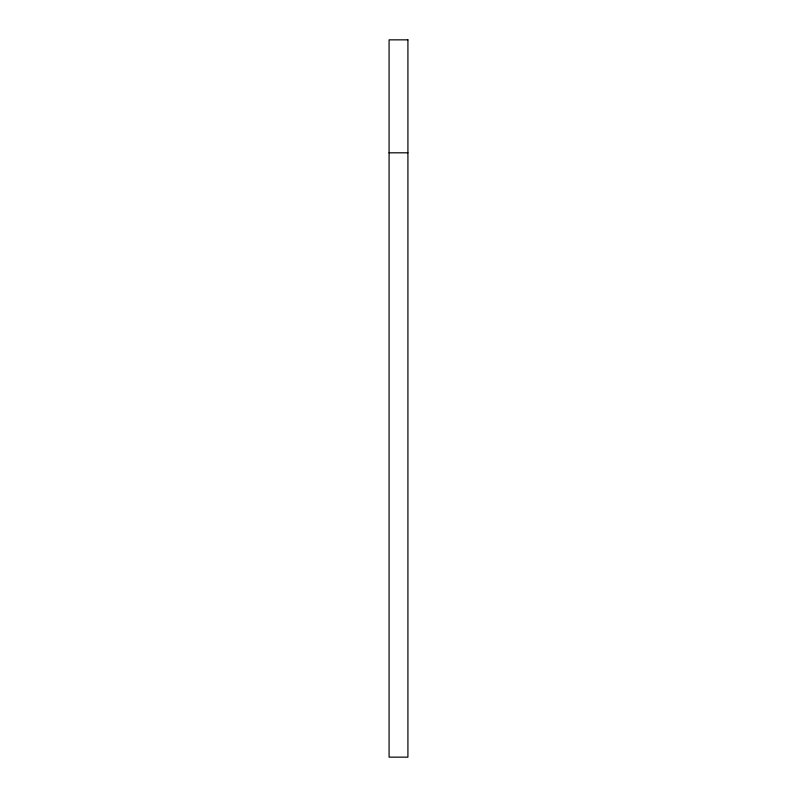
<?xml version="1.0" encoding="UTF-8"?>
<svg xmlns="http://www.w3.org/2000/svg" width="797" height="797" viewBox="0 0 797 797"><rect width="100%" height="100%" fill="white"/><g stroke="black" fill="none" stroke-linecap="round" stroke-linejoin="round"><path stroke-width="1.2" d="M389.085 152.815L407.915 152.815M407.915 39.85L389.085 39.85L389.085 757.15L407.915 757.15L407.915 39.85"/></g></svg>
